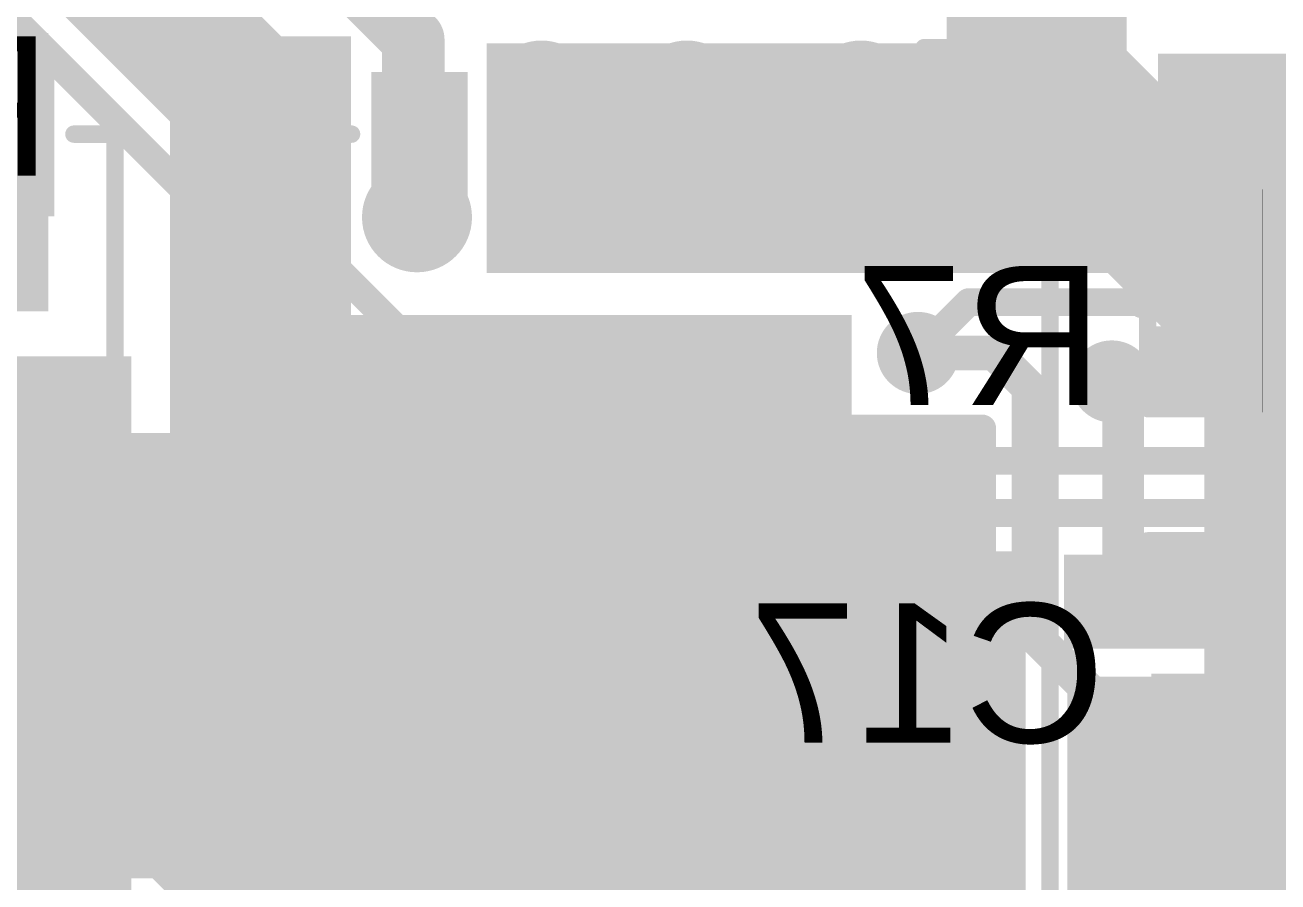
# Model space of a CAD drawing. Header units: millimetres. Extents: x -0.91 to 0.79, y -0.9 to 0.79.
# Drawn here: x -0.3237 to 0.0365, y -0.522 to -0.2757 of the extents above; entities that cross this region are included whole.
import ezdxf

# ---------------------------------------------------------------- set-up
doc = ezdxf.new("R2010")
doc.units = ezdxf.units.MM
doc.header["$MEASUREMENT"] = 0
for name, color, linetype in [('BottomLayer', 5, 'Continuous'), ('BottomOverlay', 54, 'Continuous'), ('BottomPaste', 16, 'Continuous'), ('BottomSolder', 6, 'Continuous'), ('TopLayer', 1, 'Continuous'), ('TopOverlay', 2, 'Continuous'), ('TopPaste', 8, 'Continuous'), ('TopSolder', 216, 'Continuous'), ('ViaHoleLayer', 16, 'Continuous')]:
    doc.layers.add(name, color=color, linetype=linetype)
doc.styles.add('Arial', font='', dxfattribs={"height": 0.2})
doc.styles.get('Arial').set_extended_font_data('Arial')

# ---------------------------------------------------------------- blocks, each defined once
blk = doc.blocks.new('R___0402_B_26')
at = {"layer": 'BottomLayer'}
for points in [[(-0.0095, 0.0125), (-0.0095, -0.0125), (-0.0275, -0.0125), (-0.0275, 0.0125)], [(0.0275, 0.0125), (0.0275, -0.0125), (0.0095, -0.0125), (0.0095, 0.0125)]]:
    blk.add_hatch(color=5, dxfattribs=at).paths.add_polyline_path(points)
at = {"layer": 'BottomPaste'}
for points in [[(-0.0095, 0.0125), (-0.0095, -0.0125), (-0.0275, -0.0125), (-0.0275, 0.0125)], [(0.0275, 0.0125), (0.0275, -0.0125), (0.0095, -0.0125), (0.0095, 0.0125)]]:
    blk.add_hatch(color=16, dxfattribs=at).paths.add_polyline_path(points)
at = {"layer": 'BottomSolder'}
for points in [[(-0.00733, 0.01467), (-0.00733, -0.01467), (-0.02967, -0.01467), (-0.02967, 0.01467)], [(0.02967, 0.01467), (0.02967, -0.01467), (0.00733, -0.01467), (0.00733, 0.01467)]]:
    blk.add_hatch(color=6, dxfattribs=at).paths.add_polyline_path(points)
at = {"layer": 'BottomOverlay'}
for points, const_width in [([(-0.031, -0.016), (-0.031, 0.016)], 0.005), ([(0.031, 0.016), (-0.031, 0.016)], 0.005), ([(0.031, -0.016), (0.031, 0.016)], 0.005), ([(0.032, 0.017), (-0.032, 0.017)], 0.000127), ([(0.031, -0.016), (-0.031, -0.016)], 0.005)]:
    blk.add_lwpolyline(points, dxfattribs=dict(at, const_width=const_width))
for points, const_width in [([(-0.03225, 0.016, 1), (-0.02975, 0.016, 1)], 0.0025), ([(-0.03225, 0.016, 1), (-0.02975, 0.016, 1)], 0.0025), ([(0.02975, 0.016, 1), (0.03225, 0.016, 1)], 0.0025), ([(0.02975, 0.016, 1), (0.03225, 0.016, 1)], 0.0025), ([(-0.03203, 0.017, 1), (-0.03197, 0.017, 1)], 0.0000635), ([(0.03197, 0.017, 1), (0.03203, 0.017, 1)], 0.0000635), ([(-0.03225, -0.016, 1), (-0.02975, -0.016, 1)], 0.0025), ([(-0.03225, -0.016, 1), (-0.02975, -0.016, 1)], 0.0025), ([(0.02975, -0.016, 1), (0.03225, -0.016, 1)], 0.0025), ([(0.02975, -0.016, 1), (0.03225, -0.016, 1)], 0.0025)]:
    blk.add_lwpolyline(points, format="xyb", close=True, dxfattribs=dict(at, const_width=const_width))
blk = doc.blocks.new('PG_TDSON_8_35')
at = {"layer": 'TopLayer'}
for points in [[(-0.03297, 0.08681), (-0.03297, -0.08681), (0.10048, -0.08681), (0.10048, 0.08681)], [(0.13041, 0.08681), (0.13041, 0.06319), (0.09892, 0.06319), (0.09892, 0.08681)], [(-0.09793, 0.08484), (-0.09793, 0.06516), (-0.1314, 0.06516), (-0.1314, 0.08484)], [(0.13041, 0.03681), (0.13041, 0.01319), (0.09892, 0.01319), (0.09892, 0.03681)], [(-0.09793, 0.03484), (-0.09793, 0.01516), (-0.1314, 0.01516), (-0.1314, 0.03484)], [(0.13041, -0.01319), (0.13041, -0.03681), (0.09892, -0.03681), (0.09892, -0.01319)], [(-0.09793, -0.01516), (-0.09793, -0.03484), (-0.1314, -0.03484), (-0.1314, -0.01516)], [(0.13041, -0.06319), (0.13041, -0.08681), (0.09892, -0.08681), (0.09892, -0.06319)], [(-0.09793, -0.06516), (-0.09793, -0.08484), (-0.1314, -0.08484), (-0.1314, -0.06516)]]:
    blk.add_hatch(color=1, dxfattribs=at).paths.add_polyline_path(points)
at = {"layer": 'TopPaste'}
for points in [[(0.13041, 0.08681), (0.13041, 0.06319), (0.09892, 0.06319), (0.09892, 0.08681)], [(-0.09793, 0.08484), (-0.09793, 0.06516), (-0.1314, 0.06516), (-0.1314, 0.08484)], [(0.13041, 0.03681), (0.13041, 0.01319), (0.09892, 0.01319), (0.09892, 0.03681)], [(-0.09793, 0.03484), (-0.09793, 0.01516), (-0.1314, 0.01516), (-0.1314, 0.03484)], [(0.13041, -0.01319), (0.13041, -0.03681), (0.09892, -0.03681), (0.09892, -0.01319)], [(-0.09793, -0.01516), (-0.09793, -0.03484), (-0.1314, -0.03484), (-0.1314, -0.01516)], [(0.13041, -0.06319), (0.13041, -0.08681), (0.09892, -0.08681), (0.09892, -0.06319)], [(-0.09793, -0.06516), (-0.09793, -0.08484), (-0.1314, -0.08484), (-0.1314, -0.06516)]]:
    blk.add_hatch(color=8, dxfattribs=at).paths.add_polyline_path(points)
at = {"layer": 'TopSolder'}
h = blk.add_hatch(color=216, dxfattribs=at)
edge = h.paths.add_edge_path()
edge.add_arc((0.10048, 0.08681), 0.004, 0, 90)
edge.add_line((0.10048, 0.09081), (-0.03297, 0.09081))
edge.add_arc((-0.03297, 0.08681), 0.004, 90, 180)
edge.add_line((-0.03697, 0.08681), (-0.03697, -0.08681))
edge.add_arc((-0.03297, -0.08681), 0.004, 180, 270)
edge.add_line((-0.03297, -0.09081), (0.10048, -0.09081))
edge.add_arc((0.10048, -0.08681), 0.004, 270, 360)
edge.add_line((0.10448, -0.08681), (0.10448, 0.08681))
for points in [[(0.13441, 0.09081), (0.13441, 0.05919), (0.09492, 0.05919), (0.09492, 0.09081)], [(-0.09393, 0.08884), (-0.09393, 0.06116), (-0.1354, 0.06116), (-0.1354, 0.08884)], [(0.13441, 0.04081), (0.13441, 0.00919), (0.09492, 0.00919), (0.09492, 0.04081)], [(-0.09393, 0.03884), (-0.09393, 0.01116), (-0.1354, 0.01116), (-0.1354, 0.03884)], [(0.13441, -0.00919), (0.13441, -0.04081), (0.09492, -0.04081), (0.09492, -0.00919)], [(-0.09393, -0.01116), (-0.09393, -0.03884), (-0.1354, -0.03884), (-0.1354, -0.01116)], [(-0.09393, -0.06116), (-0.09393, -0.08884), (-0.1354, -0.08884), (-0.1354, -0.06116)], [(0.13441, -0.05919), (0.13441, -0.09081), (0.09492, -0.09081), (0.09492, -0.05919)]]:
    blk.add_hatch(color=216, dxfattribs=at).paths.add_polyline_path(points)
at = {"layer": 'TopOverlay', "const_width": 0.005}
for points in [[(-0.11757, 0.09449), (-0.11757, 0.1063)], [(0.11757, 0.1063), (-0.11757, 0.1063)], [(0.11757, 0.09449), (0.11757, 0.1063)], [(-0.14241, 0.07006), (-0.14241, 0.08006)], [(-0.13741, 0.07506), (-0.14241, 0.08006)], [(-0.14241, 0.07006), (-0.13741, 0.07506)], [(-0.11757, -0.1063), (-0.11757, -0.09449)], [(0.11757, -0.1063), (0.11757, -0.09449)], [(0.11757, -0.1063), (-0.11757, -0.1063)]]:
    blk.add_lwpolyline(points, dxfattribs=at)
at = {"layer": 'TopOverlay', "const_width": 0.0025}
for points in [[(-0.11882, 0.1063, 1), (-0.11632, 0.1063, 1)], [(-0.11882, 0.1063, 1), (-0.11632, 0.1063, 1)], [(0.11632, 0.1063, 1), (0.11882, 0.1063, 1)], [(0.11632, 0.1063, 1), (0.11882, 0.1063, 1)], [(-0.11882, 0.09449, 1), (-0.11632, 0.09449, 1)], [(0.11632, 0.09449, 1), (0.11882, 0.09449, 1)], [(-0.14366, 0.08006, 1), (-0.14116, 0.08006, 1)], [(-0.14366, 0.08006, 1), (-0.14116, 0.08006, 1)], [(-0.13866, 0.07506, 1), (-0.13616, 0.07506, 1)], [(-0.13866, 0.07506, 1), (-0.13616, 0.07506, 1)], [(-0.14366, 0.07006, 1), (-0.14116, 0.07006, 1)], [(-0.14366, 0.07006, 1), (-0.14116, 0.07006, 1)], [(-0.11882, -0.09449, 1), (-0.11632, -0.09449, 1)], [(0.11632, -0.09449, 1), (0.11882, -0.09449, 1)], [(-0.11882, -0.1063, 1), (-0.11632, -0.1063, 1)], [(-0.11882, -0.1063, 1), (-0.11632, -0.1063, 1)], [(0.11632, -0.1063, 1), (0.11882, -0.1063, 1)], [(0.11632, -0.1063, 1), (0.11882, -0.1063, 1)]]:
    blk.add_lwpolyline(points, format="xyb", close=True, dxfattribs=at)
blk = doc.blocks.new('PG_TDSON_8_36')
at = {"layer": 'TopLayer'}
for points in [[(-0.03297, 0.08681), (-0.03297, -0.08681), (0.10048, -0.08681), (0.10048, 0.08681)], [(0.13041, 0.08681), (0.13041, 0.06319), (0.09892, 0.06319), (0.09892, 0.08681)], [(-0.09793, 0.08484), (-0.09793, 0.06516), (-0.1314, 0.06516), (-0.1314, 0.08484)], [(0.13041, 0.03681), (0.13041, 0.01319), (0.09892, 0.01319), (0.09892, 0.03681)], [(-0.09793, 0.03484), (-0.09793, 0.01516), (-0.1314, 0.01516), (-0.1314, 0.03484)], [(0.13041, -0.01319), (0.13041, -0.03681), (0.09892, -0.03681), (0.09892, -0.01319)], [(-0.09793, -0.01516), (-0.09793, -0.03484), (-0.1314, -0.03484), (-0.1314, -0.01516)], [(0.13041, -0.06319), (0.13041, -0.08681), (0.09892, -0.08681), (0.09892, -0.06319)], [(-0.09793, -0.06516), (-0.09793, -0.08484), (-0.1314, -0.08484), (-0.1314, -0.06516)]]:
    blk.add_hatch(color=1, dxfattribs=at).paths.add_polyline_path(points)
at = {"layer": 'TopPaste'}
for points in [[(0.13041, 0.08681), (0.13041, 0.06319), (0.09892, 0.06319), (0.09892, 0.08681)], [(-0.09793, 0.08484), (-0.09793, 0.06516), (-0.1314, 0.06516), (-0.1314, 0.08484)], [(0.13041, 0.03681), (0.13041, 0.01319), (0.09892, 0.01319), (0.09892, 0.03681)], [(-0.09793, 0.03484), (-0.09793, 0.01516), (-0.1314, 0.01516), (-0.1314, 0.03484)], [(0.13041, -0.01319), (0.13041, -0.03681), (0.09892, -0.03681), (0.09892, -0.01319)], [(-0.09793, -0.01516), (-0.09793, -0.03484), (-0.1314, -0.03484), (-0.1314, -0.01516)], [(0.13041, -0.06319), (0.13041, -0.08681), (0.09892, -0.08681), (0.09892, -0.06319)], [(-0.09793, -0.06516), (-0.09793, -0.08484), (-0.1314, -0.08484), (-0.1314, -0.06516)]]:
    blk.add_hatch(color=8, dxfattribs=at).paths.add_polyline_path(points)
at = {"layer": 'TopSolder'}
h = blk.add_hatch(color=216, dxfattribs=at)
edge = h.paths.add_edge_path()
edge.add_arc((0.10048, 0.08681), 0.004, 0, 90)
edge.add_line((0.10048, 0.09081), (-0.03297, 0.09081))
edge.add_arc((-0.03297, 0.08681), 0.004, 90, 180)
edge.add_line((-0.03697, 0.08681), (-0.03697, -0.08681))
edge.add_arc((-0.03297, -0.08681), 0.004, 180, 270)
edge.add_line((-0.03297, -0.09081), (0.10048, -0.09081))
edge.add_arc((0.10048, -0.08681), 0.004, 270, 360)
edge.add_line((0.10448, -0.08681), (0.10448, 0.08681))
for points in [[(0.13441, 0.09081), (0.13441, 0.05919), (0.09492, 0.05919), (0.09492, 0.09081)], [(-0.09393, 0.08884), (-0.09393, 0.06116), (-0.1354, 0.06116), (-0.1354, 0.08884)], [(0.13441, 0.04081), (0.13441, 0.00919), (0.09492, 0.00919), (0.09492, 0.04081)], [(-0.09393, 0.03884), (-0.09393, 0.01116), (-0.1354, 0.01116), (-0.1354, 0.03884)], [(0.13441, -0.00919), (0.13441, -0.04081), (0.09492, -0.04081), (0.09492, -0.00919)], [(-0.09393, -0.01116), (-0.09393, -0.03884), (-0.1354, -0.03884), (-0.1354, -0.01116)], [(-0.09393, -0.06116), (-0.09393, -0.08884), (-0.1354, -0.08884), (-0.1354, -0.06116)], [(0.13441, -0.05919), (0.13441, -0.09081), (0.09492, -0.09081), (0.09492, -0.05919)]]:
    blk.add_hatch(color=216, dxfattribs=at).paths.add_polyline_path(points)
at = {"layer": 'TopOverlay', "const_width": 0.005}
for points in [[(-0.11757, 0.09449), (-0.11757, 0.1063)], [(0.11757, 0.1063), (-0.11757, 0.1063)], [(0.11757, 0.09449), (0.11757, 0.1063)], [(-0.14241, 0.07006), (-0.14241, 0.08006)], [(-0.13741, 0.07506), (-0.14241, 0.08006)], [(-0.14241, 0.07006), (-0.13741, 0.07506)], [(-0.11757, -0.1063), (-0.11757, -0.09449)], [(0.11757, -0.1063), (0.11757, -0.09449)], [(0.11757, -0.1063), (-0.11757, -0.1063)]]:
    blk.add_lwpolyline(points, dxfattribs=at)
at = {"layer": 'TopOverlay', "const_width": 0.0025}
for points in [[(-0.11882, 0.1063, 1), (-0.11632, 0.1063, 1)], [(-0.11882, 0.1063, 1), (-0.11632, 0.1063, 1)], [(0.11632, 0.1063, 1), (0.11882, 0.1063, 1)], [(0.11632, 0.1063, 1), (0.11882, 0.1063, 1)], [(-0.11882, 0.09449, 1), (-0.11632, 0.09449, 1)], [(0.11632, 0.09449, 1), (0.11882, 0.09449, 1)], [(-0.14366, 0.08006, 1), (-0.14116, 0.08006, 1)], [(-0.14366, 0.08006, 1), (-0.14116, 0.08006, 1)], [(-0.13866, 0.07506, 1), (-0.13616, 0.07506, 1)], [(-0.13866, 0.07506, 1), (-0.13616, 0.07506, 1)], [(-0.14366, 0.07006, 1), (-0.14116, 0.07006, 1)], [(-0.14366, 0.07006, 1), (-0.14116, 0.07006, 1)], [(-0.11882, -0.09449, 1), (-0.11632, -0.09449, 1)], [(0.11632, -0.09449, 1), (0.11882, -0.09449, 1)], [(-0.11882, -0.1063, 1), (-0.11632, -0.1063, 1)], [(-0.11882, -0.1063, 1), (-0.11632, -0.1063, 1)], [(0.11632, -0.1063, 1), (0.11882, -0.1063, 1)], [(0.11632, -0.1063, 1), (0.11882, -0.1063, 1)]]:
    blk.add_lwpolyline(points, format="xyb", close=True, dxfattribs=at)
blk = doc.blocks.new('PG_TDSON_8_37')
at = {"layer": 'TopLayer'}
for points in [[(-0.03297, 0.08681), (-0.03297, -0.08681), (0.10048, -0.08681), (0.10048, 0.08681)], [(0.13041, 0.08681), (0.13041, 0.06319), (0.09892, 0.06319), (0.09892, 0.08681)], [(-0.09793, 0.08484), (-0.09793, 0.06516), (-0.1314, 0.06516), (-0.1314, 0.08484)], [(0.13041, 0.03681), (0.13041, 0.01319), (0.09892, 0.01319), (0.09892, 0.03681)], [(-0.09793, 0.03484), (-0.09793, 0.01516), (-0.1314, 0.01516), (-0.1314, 0.03484)], [(0.13041, -0.01319), (0.13041, -0.03681), (0.09892, -0.03681), (0.09892, -0.01319)], [(-0.09793, -0.01516), (-0.09793, -0.03484), (-0.1314, -0.03484), (-0.1314, -0.01516)], [(0.13041, -0.06319), (0.13041, -0.08681), (0.09892, -0.08681), (0.09892, -0.06319)], [(-0.09793, -0.06516), (-0.09793, -0.08484), (-0.1314, -0.08484), (-0.1314, -0.06516)]]:
    blk.add_hatch(color=1, dxfattribs=at).paths.add_polyline_path(points)
at = {"layer": 'TopPaste'}
for points in [[(0.13041, 0.08681), (0.13041, 0.06319), (0.09892, 0.06319), (0.09892, 0.08681)], [(-0.09793, 0.08484), (-0.09793, 0.06516), (-0.1314, 0.06516), (-0.1314, 0.08484)], [(0.13041, 0.03681), (0.13041, 0.01319), (0.09892, 0.01319), (0.09892, 0.03681)], [(-0.09793, 0.03484), (-0.09793, 0.01516), (-0.1314, 0.01516), (-0.1314, 0.03484)], [(0.13041, -0.01319), (0.13041, -0.03681), (0.09892, -0.03681), (0.09892, -0.01319)], [(-0.09793, -0.01516), (-0.09793, -0.03484), (-0.1314, -0.03484), (-0.1314, -0.01516)], [(0.13041, -0.06319), (0.13041, -0.08681), (0.09892, -0.08681), (0.09892, -0.06319)], [(-0.09793, -0.06516), (-0.09793, -0.08484), (-0.1314, -0.08484), (-0.1314, -0.06516)]]:
    blk.add_hatch(color=8, dxfattribs=at).paths.add_polyline_path(points)
at = {"layer": 'TopSolder'}
h = blk.add_hatch(color=216, dxfattribs=at)
edge = h.paths.add_edge_path()
edge.add_arc((0.10048, 0.08681), 0.004, 0, 90)
edge.add_line((0.10048, 0.09081), (-0.03297, 0.09081))
edge.add_arc((-0.03297, 0.08681), 0.004, 90, 180)
edge.add_line((-0.03697, 0.08681), (-0.03697, -0.08681))
edge.add_arc((-0.03297, -0.08681), 0.004, 180, 270)
edge.add_line((-0.03297, -0.09081), (0.10048, -0.09081))
edge.add_arc((0.10048, -0.08681), 0.004, 270, 360)
edge.add_line((0.10448, -0.08681), (0.10448, 0.08681))
for points in [[(0.13441, 0.09081), (0.13441, 0.05919), (0.09492, 0.05919), (0.09492, 0.09081)], [(-0.09393, 0.08884), (-0.09393, 0.06116), (-0.1354, 0.06116), (-0.1354, 0.08884)], [(0.13441, 0.04081), (0.13441, 0.00919), (0.09492, 0.00919), (0.09492, 0.04081)], [(-0.09393, 0.03884), (-0.09393, 0.01116), (-0.1354, 0.01116), (-0.1354, 0.03884)], [(0.13441, -0.00919), (0.13441, -0.04081), (0.09492, -0.04081), (0.09492, -0.00919)], [(-0.09393, -0.01116), (-0.09393, -0.03884), (-0.1354, -0.03884), (-0.1354, -0.01116)], [(-0.09393, -0.06116), (-0.09393, -0.08884), (-0.1354, -0.08884), (-0.1354, -0.06116)], [(0.13441, -0.05919), (0.13441, -0.09081), (0.09492, -0.09081), (0.09492, -0.05919)]]:
    blk.add_hatch(color=216, dxfattribs=at).paths.add_polyline_path(points)
at = {"layer": 'TopOverlay', "const_width": 0.005}
for points in [[(-0.11757, 0.09449), (-0.11757, 0.1063)], [(0.11757, 0.1063), (-0.11757, 0.1063)], [(0.11757, 0.09449), (0.11757, 0.1063)], [(-0.14241, 0.07006), (-0.14241, 0.08006)], [(-0.13741, 0.07506), (-0.14241, 0.08006)], [(-0.14241, 0.07006), (-0.13741, 0.07506)], [(-0.11757, -0.1063), (-0.11757, -0.09449)], [(0.11757, -0.1063), (0.11757, -0.09449)], [(0.11757, -0.1063), (-0.11757, -0.1063)]]:
    blk.add_lwpolyline(points, dxfattribs=at)
at = {"layer": 'TopOverlay', "const_width": 0.0025}
for points in [[(-0.11882, 0.1063, 1), (-0.11632, 0.1063, 1)], [(-0.11882, 0.1063, 1), (-0.11632, 0.1063, 1)], [(0.11632, 0.1063, 1), (0.11882, 0.1063, 1)], [(0.11632, 0.1063, 1), (0.11882, 0.1063, 1)], [(-0.11882, 0.09449, 1), (-0.11632, 0.09449, 1)], [(0.11632, 0.09449, 1), (0.11882, 0.09449, 1)], [(-0.14366, 0.08006, 1), (-0.14116, 0.08006, 1)], [(-0.14366, 0.08006, 1), (-0.14116, 0.08006, 1)], [(-0.13866, 0.07506, 1), (-0.13616, 0.07506, 1)], [(-0.13866, 0.07506, 1), (-0.13616, 0.07506, 1)], [(-0.14366, 0.07006, 1), (-0.14116, 0.07006, 1)], [(-0.14366, 0.07006, 1), (-0.14116, 0.07006, 1)], [(-0.11882, -0.09449, 1), (-0.11632, -0.09449, 1)], [(0.11632, -0.09449, 1), (0.11882, -0.09449, 1)], [(-0.11882, -0.1063, 1), (-0.11632, -0.1063, 1)], [(-0.11882, -0.1063, 1), (-0.11632, -0.1063, 1)], [(0.11632, -0.1063, 1), (0.11882, -0.1063, 1)], [(0.11632, -0.1063, 1), (0.11882, -0.1063, 1)]]:
    blk.add_lwpolyline(points, format="xyb", close=True, dxfattribs=at)
blk = doc.blocks.new('C___0402_B_69')
at = {"layer": 'BottomLayer'}
for points in [[(-0.0095, 0.0125), (-0.0095, -0.0125), (-0.0275, -0.0125), (-0.0275, 0.0125)], [(0.0275, 0.0125), (0.0275, -0.0125), (0.0095, -0.0125), (0.0095, 0.0125)]]:
    blk.add_hatch(color=5, dxfattribs=at).paths.add_polyline_path(points)
at = {"layer": 'BottomPaste'}
for points in [[(-0.0095, 0.0125), (-0.0095, -0.0125), (-0.0275, -0.0125), (-0.0275, 0.0125)], [(0.0275, 0.0125), (0.0275, -0.0125), (0.0095, -0.0125), (0.0095, 0.0125)]]:
    blk.add_hatch(color=16, dxfattribs=at).paths.add_polyline_path(points)
at = {"layer": 'BottomSolder'}
for points in [[(-0.00714, 0.01486), (-0.00714, -0.01486), (-0.02986, -0.01486), (-0.02986, 0.01486)], [(0.02986, 0.01486), (0.02986, -0.01486), (0.00714, -0.01486), (0.00714, 0.01486)]]:
    blk.add_hatch(color=6, dxfattribs=at).paths.add_polyline_path(points)
at = {"layer": 'BottomOverlay', "const_width": 0.005}
for points in [[(-0.031, 0.016), (-0.031, -0.016)], [(-0.031, 0.016), (-0.011, 0.016)], [(0.011, 0.016), (0.031, 0.016)], [(0.031, 0.016), (0.031, -0.016)], [(-0.031, -0.016), (-0.011, -0.016)], [(0.011, -0.016), (0.031, -0.016)]]:
    blk.add_lwpolyline(points, dxfattribs=at)
at = {"layer": 'BottomOverlay', "const_width": 0.0025}
for points in [[(-0.03225, 0.016, 1), (-0.02975, 0.016, 1)], [(-0.03225, 0.016, 1), (-0.02975, 0.016, 1)], [(-0.01225, 0.016, 1), (-0.00975, 0.016, 1)], [(0.00975, 0.016, 1), (0.01225, 0.016, 1)], [(0.02975, 0.016, 1), (0.03225, 0.016, 1)], [(0.02975, 0.016, 1), (0.03225, 0.016, 1)], [(-0.03225, -0.016, 1), (-0.02975, -0.016, 1)], [(-0.03225, -0.016, 1), (-0.02975, -0.016, 1)], [(-0.01225, -0.016, 1), (-0.00975, -0.016, 1)], [(0.00975, -0.016, 1), (0.01225, -0.016, 1)], [(0.02975, -0.016, 1), (0.03225, -0.016, 1)], [(0.02975, -0.016, 1), (0.03225, -0.016, 1)]]:
    blk.add_lwpolyline(points, format="xyb", close=True, dxfattribs=at)

msp = doc.modelspace()

# ---------------------------------------------------------------- hatches: boundary and pattern name
at = {"layer": 'BottomLayer'}
for points in [[(-0.191, -0.341), (-0.019, -0.341), (-0.019, -0.283), (-0.191, -0.283)], [(0.002, -0.345), (0.239, -0.345), (0.239, -0.284), (0.002, -0.284)], [(-0.226, -0.393), (-0.582, -0.393), (-0.582, -0.521), (-0.226, -0.521)], [(-0.036, -0.571), (-0.036, -0.427), (-0.235, -0.427), (-0.235, -0.571)], [(-0.025, -0.455), (0.034, -0.455), (0.034, -0.428), (-0.025, -0.428)], [(-0.024, -0.558), (0.03308, -0.558), (0.03308, -0.463), (-0.024, -0.463)], [(-0.267, -0.468), (-0.3035, -0.5045), (-0.1625, -0.6455), (-0.126, -0.609)]]:
    msp.add_hatch(color=5, dxfattribs=at).paths.add_polyline_path(points)
h = msp.add_hatch(color=5, dxfattribs=at)
edge = h.paths.add_edge_path()
edge.add_arc((-0.1752, -0.296), 0.01181, 0, 360)
h = msp.add_hatch(color=5, dxfattribs=at)
edge = h.paths.add_edge_path()
edge.add_arc((-0.1334, -0.296), 0.01181, 0, 360)
h = msp.add_hatch(color=5, dxfattribs=at)
edge = h.paths.add_edge_path()
edge.add_arc((-0.0834, -0.296), 0.01181, 0, 360)
h = msp.add_hatch(color=5, dxfattribs=at)
edge = h.paths.add_edge_path()
edge.add_arc((-0.0334, -0.296), 0.01181, 0, 360)
h = msp.add_hatch(color=5, dxfattribs=at)
edge = h.paths.add_edge_path()
edge.add_arc((-0.1752, -0.32219), 0.01181, 0, 360)
h = msp.add_hatch(color=5, dxfattribs=at)
edge = h.paths.add_edge_path()
edge.add_arc((-0.1334, -0.32219), 0.01181, 0, 360)
h = msp.add_hatch(color=5, dxfattribs=at)
edge = h.paths.add_edge_path()
edge.add_arc((-0.0834, -0.32219), 0.01181, 0, 360)
h = msp.add_hatch(color=5, dxfattribs=at)
edge = h.paths.add_edge_path()
edge.add_arc((-0.0334, -0.32219), 0.01181, 0, 360)
h = msp.add_hatch(color=5, dxfattribs=at)
edge = h.paths.add_edge_path()
edge.add_arc((-0.211, -0.331), 0.01181, 0, 360)
h = msp.add_hatch(color=5, dxfattribs=at)
edge = h.paths.add_edge_path()
edge.add_arc((-0.067, -0.37), 0.01181, 0, 360)
h = msp.add_hatch(color=5, dxfattribs=at)
edge = h.paths.add_edge_path()
edge.add_arc((-0.01126, -0.37819), 0.01181, 0, 360)
h = msp.add_hatch(color=5, dxfattribs=at)
edge = h.paths.add_edge_path()
edge.add_arc((-0.267, -0.40524), 0.01181, 0, 360)
h = msp.add_hatch(color=5, dxfattribs=at)
edge = h.paths.add_edge_path()
edge.add_arc((-0.239, -0.40524), 0.01181, 0, 360)
h = msp.add_hatch(color=5, dxfattribs=at)
edge = h.paths.add_edge_path()
edge.add_arc((-0.267, -0.43043), 0.01181, 0, 360)
h = msp.add_hatch(color=5, dxfattribs=at)
edge = h.paths.add_edge_path()
edge.add_arc((-0.239, -0.43043), 0.01181, 0, 360)
h = msp.add_hatch(color=5, dxfattribs=at)
edge = h.paths.add_edge_path()
edge.add_arc((-0.096, -0.439), 0.01181, 0, 360)
h = msp.add_hatch(color=5, dxfattribs=at)
edge = h.paths.add_edge_path()
edge.add_arc((-0.068, -0.439), 0.01181, 0, 360)
h = msp.add_hatch(color=5, dxfattribs=at)
edge = h.paths.add_edge_path()
edge.add_arc((-0.008, -0.43981), 0.01181, 0, 360)
h = msp.add_hatch(color=5, dxfattribs=at)
edge = h.paths.add_edge_path()
edge.add_arc((-0.267, -0.45562), 0.01181, 0, 360)
h = msp.add_hatch(color=5, dxfattribs=at)
edge = h.paths.add_edge_path()
edge.add_arc((-0.239, -0.45562), 0.01181, 0, 360)
h = msp.add_hatch(color=5, dxfattribs=at)
edge = h.paths.add_edge_path()
edge.add_arc((-0.096, -0.46419), 0.01181, 0, 360)
h = msp.add_hatch(color=5, dxfattribs=at)
edge = h.paths.add_edge_path()
edge.add_arc((-0.068, -0.46419), 0.01181, 0, 360)
h = msp.add_hatch(color=5, dxfattribs=at)
edge = h.paths.add_edge_path()
edge.add_arc((-0.008, -0.47681), 0.01181, 0, 360)
h = msp.add_hatch(color=5, dxfattribs=at)
edge = h.paths.add_edge_path()
edge.add_arc((-0.267, -0.48081), 0.01181, 0, 360)
h = msp.add_hatch(color=5, dxfattribs=at)
edge = h.paths.add_edge_path()
edge.add_arc((-0.239, -0.48081), 0.01181, 0, 360)
h = msp.add_hatch(color=5, dxfattribs=at)
edge = h.paths.add_edge_path()
edge.add_arc((-0.096, -0.48938), 0.01181, 0, 360)
h = msp.add_hatch(color=5, dxfattribs=at)
edge = h.paths.add_edge_path()
edge.add_arc((-0.068, -0.48938), 0.01181, 0, 360)
h = msp.add_hatch(color=5, dxfattribs=at)
edge = h.paths.add_edge_path()
edge.add_arc((-0.267, -0.506), 0.01181, 0, 360)
h = msp.add_hatch(color=5, dxfattribs=at)
edge = h.paths.add_edge_path()
edge.add_arc((-0.239, -0.506), 0.01181, 0, 360)
h = msp.add_hatch(color=5, dxfattribs=at)
edge = h.paths.add_edge_path()
edge.add_arc((-0.096, -0.51457), 0.01181, 0, 360)
h = msp.add_hatch(color=5, dxfattribs=at)
edge = h.paths.add_edge_path()
edge.add_arc((-0.068, -0.51457), 0.01181, 0, 360)
at = {"layer": 'BottomSolder'}
h = msp.add_hatch(color=6, dxfattribs=at)
edge = h.paths.add_edge_path()
edge.add_arc((-0.1752, -0.296), 0.01581, 0, 360)
h = msp.add_hatch(color=6, dxfattribs=at)
edge = h.paths.add_edge_path()
edge.add_arc((-0.1334, -0.296), 0.01581, 0, 360)
h = msp.add_hatch(color=6, dxfattribs=at)
edge = h.paths.add_edge_path()
edge.add_arc((-0.0834, -0.296), 0.01581, 0, 360)
h = msp.add_hatch(color=6, dxfattribs=at)
edge = h.paths.add_edge_path()
edge.add_arc((-0.0334, -0.296), 0.01581, 0, 360)
h = msp.add_hatch(color=6, dxfattribs=at)
edge = h.paths.add_edge_path()
edge.add_arc((-0.1752, -0.32219), 0.01581, 0, 360)
h = msp.add_hatch(color=6, dxfattribs=at)
edge = h.paths.add_edge_path()
edge.add_arc((-0.1334, -0.32219), 0.01581, 0, 360)
h = msp.add_hatch(color=6, dxfattribs=at)
edge = h.paths.add_edge_path()
edge.add_arc((-0.0834, -0.32219), 0.01581, 0, 360)
h = msp.add_hatch(color=6, dxfattribs=at)
edge = h.paths.add_edge_path()
edge.add_arc((-0.0334, -0.32219), 0.01581, 0, 360)
h = msp.add_hatch(color=6, dxfattribs=at)
edge = h.paths.add_edge_path()
edge.add_arc((-0.211, -0.331), 0.01581, 0, 360)
h = msp.add_hatch(color=6, dxfattribs=at)
edge = h.paths.add_edge_path()
edge.add_arc((-0.267, -0.40524), 0.01581, 0, 360)
h = msp.add_hatch(color=6, dxfattribs=at)
edge = h.paths.add_edge_path()
edge.add_arc((-0.239, -0.40524), 0.01581, 0, 360)
h = msp.add_hatch(color=6, dxfattribs=at)
edge = h.paths.add_edge_path()
edge.add_arc((-0.267, -0.43043), 0.01581, 0, 360)
h = msp.add_hatch(color=6, dxfattribs=at)
edge = h.paths.add_edge_path()
edge.add_arc((-0.239, -0.43043), 0.01581, 0, 360)
h = msp.add_hatch(color=6, dxfattribs=at)
edge = h.paths.add_edge_path()
edge.add_arc((-0.096, -0.439), 0.01581, 0, 360)
h = msp.add_hatch(color=6, dxfattribs=at)
edge = h.paths.add_edge_path()
edge.add_arc((-0.068, -0.439), 0.01581, 0, 360)
h = msp.add_hatch(color=6, dxfattribs=at)
edge = h.paths.add_edge_path()
edge.add_arc((-0.267, -0.45562), 0.01581, 0, 360)
h = msp.add_hatch(color=6, dxfattribs=at)
edge = h.paths.add_edge_path()
edge.add_arc((-0.239, -0.45562), 0.01581, 0, 360)
h = msp.add_hatch(color=6, dxfattribs=at)
edge = h.paths.add_edge_path()
edge.add_arc((-0.096, -0.46419), 0.01581, 0, 360)
h = msp.add_hatch(color=6, dxfattribs=at)
edge = h.paths.add_edge_path()
edge.add_arc((-0.068, -0.46419), 0.01581, 0, 360)
h = msp.add_hatch(color=6, dxfattribs=at)
edge = h.paths.add_edge_path()
edge.add_arc((-0.267, -0.48081), 0.01581, 0, 360)
h = msp.add_hatch(color=6, dxfattribs=at)
edge = h.paths.add_edge_path()
edge.add_arc((-0.239, -0.48081), 0.01581, 0, 360)
h = msp.add_hatch(color=6, dxfattribs=at)
edge = h.paths.add_edge_path()
edge.add_arc((-0.096, -0.48938), 0.01581, 0, 360)
h = msp.add_hatch(color=6, dxfattribs=at)
edge = h.paths.add_edge_path()
edge.add_arc((-0.068, -0.48938), 0.01581, 0, 360)
h = msp.add_hatch(color=6, dxfattribs=at)
edge = h.paths.add_edge_path()
edge.add_arc((-0.267, -0.506), 0.01581, 0, 360)
h = msp.add_hatch(color=6, dxfattribs=at)
edge = h.paths.add_edge_path()
edge.add_arc((-0.239, -0.506), 0.01581, 0, 360)
h = msp.add_hatch(color=6, dxfattribs=at)
edge = h.paths.add_edge_path()
edge.add_arc((-0.096, -0.51457), 0.01581, 0, 360)
h = msp.add_hatch(color=6, dxfattribs=at)
edge = h.paths.add_edge_path()
edge.add_arc((-0.068, -0.51457), 0.01581, 0, 360)
at = {"layer": 'TopLayer'}
for points in [[(-0.27139, -0.31339), (-0.2435, -0.2855), (-0.32453, -0.20447), (-0.35242, -0.23236)], [(-0.05872, -0.325), (-0.007, -0.325), (-0.007, -0.233), (-0.05872, -0.233)], [(-0.44312, -0.358), (-0.317, -0.358), (-0.317, -0.278), (-0.44312, -0.278)], [(-0.23, -0.279), (-0.282, -0.279), (-0.282, -0.43001), (-0.23, -0.43001)], [(0.06129, -0.42071), (0.096, -0.386), (-0.01096, -0.27904), (-0.04567, -0.31375)], [(-0.191, -0.347), (-0.007, -0.347), (-0.007, -0.281), (-0.191, -0.281)], [(-0.26, -0.35911), (-0.26, -0.42286), (-0.086, -0.42286), (-0.086, -0.35911)], [(0.01533, -0.561), (0.238, -0.561), (0.238, -0.363), (0.01533, -0.363)], [(-0.50112, -0.776), (-0.29312, -0.776), (-0.29312, -0.371), (-0.50112, -0.371)], [(-0.282, -0.556), (-0.048, -0.556), (-0.048, -0.391), (-0.282, -0.391)]]:
    msp.add_hatch(color=1, dxfattribs=at).paths.add_polyline_path(points)
h = msp.add_hatch(color=1, dxfattribs=at)
edge = h.paths.add_edge_path()
edge.add_arc((-0.1752, -0.296), 0.01181, 0, 360)
h = msp.add_hatch(color=1, dxfattribs=at)
edge = h.paths.add_edge_path()
edge.add_arc((-0.1334, -0.296), 0.01181, 0, 360)
h = msp.add_hatch(color=1, dxfattribs=at)
edge = h.paths.add_edge_path()
edge.add_arc((-0.0834, -0.296), 0.01181, 0, 360)
h = msp.add_hatch(color=1, dxfattribs=at)
edge = h.paths.add_edge_path()
edge.add_arc((-0.0334, -0.296), 0.01181, 0, 360)
h = msp.add_hatch(color=1, dxfattribs=at)
edge = h.paths.add_edge_path()
edge.add_arc((-0.1752, -0.32219), 0.01181, 0, 360)
h = msp.add_hatch(color=1, dxfattribs=at)
edge = h.paths.add_edge_path()
edge.add_arc((-0.1334, -0.32219), 0.01181, 0, 360)
h = msp.add_hatch(color=1, dxfattribs=at)
edge = h.paths.add_edge_path()
edge.add_arc((-0.0834, -0.32219), 0.01181, 0, 360)
h = msp.add_hatch(color=1, dxfattribs=at)
edge = h.paths.add_edge_path()
edge.add_arc((-0.0334, -0.32219), 0.01181, 0, 360)
h = msp.add_hatch(color=1, dxfattribs=at)
edge = h.paths.add_edge_path()
edge.add_arc((-0.211, -0.331), 0.01181, 0, 360)
h = msp.add_hatch(color=1, dxfattribs=at)
edge = h.paths.add_edge_path()
edge.add_arc((-0.067, -0.37), 0.01181, 0, 360)
h = msp.add_hatch(color=1, dxfattribs=at)
edge = h.paths.add_edge_path()
edge.add_arc((-0.01126, -0.37819), 0.01181, 0, 360)
h = msp.add_hatch(color=1, dxfattribs=at)
edge = h.paths.add_edge_path()
edge.add_arc((-0.267, -0.40524), 0.01181, 0, 360)
h = msp.add_hatch(color=1, dxfattribs=at)
edge = h.paths.add_edge_path()
edge.add_arc((-0.239, -0.40524), 0.01181, 0, 360)
h = msp.add_hatch(color=1, dxfattribs=at)
edge = h.paths.add_edge_path()
edge.add_arc((-0.267, -0.43043), 0.01181, 0, 360)
h = msp.add_hatch(color=1, dxfattribs=at)
edge = h.paths.add_edge_path()
edge.add_arc((-0.239, -0.43043), 0.01181, 0, 360)
h = msp.add_hatch(color=1, dxfattribs=at)
edge = h.paths.add_edge_path()
edge.add_arc((-0.096, -0.439), 0.01181, 0, 360)
h = msp.add_hatch(color=1, dxfattribs=at)
edge = h.paths.add_edge_path()
edge.add_arc((-0.068, -0.439), 0.01181, 0, 360)
h = msp.add_hatch(color=1, dxfattribs=at)
edge = h.paths.add_edge_path()
edge.add_arc((-0.008, -0.43981), 0.01181, 0, 360)
h = msp.add_hatch(color=1, dxfattribs=at)
edge = h.paths.add_edge_path()
edge.add_arc((-0.267, -0.45562), 0.01181, 0, 360)
h = msp.add_hatch(color=1, dxfattribs=at)
edge = h.paths.add_edge_path()
edge.add_arc((-0.239, -0.45562), 0.01181, 0, 360)
h = msp.add_hatch(color=1, dxfattribs=at)
edge = h.paths.add_edge_path()
edge.add_arc((-0.096, -0.46419), 0.01181, 0, 360)
h = msp.add_hatch(color=1, dxfattribs=at)
edge = h.paths.add_edge_path()
edge.add_arc((-0.068, -0.46419), 0.01181, 0, 360)
h = msp.add_hatch(color=1, dxfattribs=at)
edge = h.paths.add_edge_path()
edge.add_arc((-0.008, -0.47681), 0.01181, 0, 360)
h = msp.add_hatch(color=1, dxfattribs=at)
edge = h.paths.add_edge_path()
edge.add_arc((-0.267, -0.48081), 0.01181, 0, 360)
h = msp.add_hatch(color=1, dxfattribs=at)
edge = h.paths.add_edge_path()
edge.add_arc((-0.239, -0.48081), 0.01181, 0, 360)
h = msp.add_hatch(color=1, dxfattribs=at)
edge = h.paths.add_edge_path()
edge.add_arc((-0.096, -0.48938), 0.01181, 0, 360)
h = msp.add_hatch(color=1, dxfattribs=at)
edge = h.paths.add_edge_path()
edge.add_arc((-0.068, -0.48938), 0.01181, 0, 360)
h = msp.add_hatch(color=1, dxfattribs=at)
edge = h.paths.add_edge_path()
edge.add_arc((-0.267, -0.506), 0.01181, 0, 360)
h = msp.add_hatch(color=1, dxfattribs=at)
edge = h.paths.add_edge_path()
edge.add_arc((-0.239, -0.506), 0.01181, 0, 360)
h = msp.add_hatch(color=1, dxfattribs=at)
edge = h.paths.add_edge_path()
edge.add_arc((-0.096, -0.51457), 0.01181, 0, 360)
h = msp.add_hatch(color=1, dxfattribs=at)
edge = h.paths.add_edge_path()
edge.add_arc((-0.068, -0.51457), 0.01181, 0, 360)
at = {"layer": 'TopSolder'}
h = msp.add_hatch(color=216, dxfattribs=at)
edge = h.paths.add_edge_path()
edge.add_arc((-0.1752, -0.296), 0.01581, 0, 360)
h = msp.add_hatch(color=216, dxfattribs=at)
edge = h.paths.add_edge_path()
edge.add_arc((-0.1334, -0.296), 0.01581, 0, 360)
h = msp.add_hatch(color=216, dxfattribs=at)
edge = h.paths.add_edge_path()
edge.add_arc((-0.0834, -0.296), 0.01581, 0, 360)
h = msp.add_hatch(color=216, dxfattribs=at)
edge = h.paths.add_edge_path()
edge.add_arc((-0.0334, -0.296), 0.01581, 0, 360)
h = msp.add_hatch(color=216, dxfattribs=at)
edge = h.paths.add_edge_path()
edge.add_arc((-0.1752, -0.32219), 0.01581, 0, 360)
h = msp.add_hatch(color=216, dxfattribs=at)
edge = h.paths.add_edge_path()
edge.add_arc((-0.1334, -0.32219), 0.01581, 0, 360)
h = msp.add_hatch(color=216, dxfattribs=at)
edge = h.paths.add_edge_path()
edge.add_arc((-0.0834, -0.32219), 0.01581, 0, 360)
h = msp.add_hatch(color=216, dxfattribs=at)
edge = h.paths.add_edge_path()
edge.add_arc((-0.0334, -0.32219), 0.01581, 0, 360)
h = msp.add_hatch(color=216, dxfattribs=at)
edge = h.paths.add_edge_path()
edge.add_arc((-0.211, -0.331), 0.01581, 0, 360)
h = msp.add_hatch(color=216, dxfattribs=at)
edge = h.paths.add_edge_path()
edge.add_arc((-0.267, -0.40524), 0.01581, 0, 360)
h = msp.add_hatch(color=216, dxfattribs=at)
edge = h.paths.add_edge_path()
edge.add_arc((-0.239, -0.40524), 0.01581, 0, 360)
h = msp.add_hatch(color=216, dxfattribs=at)
edge = h.paths.add_edge_path()
edge.add_arc((-0.267, -0.43043), 0.01581, 0, 360)
h = msp.add_hatch(color=216, dxfattribs=at)
edge = h.paths.add_edge_path()
edge.add_arc((-0.239, -0.43043), 0.01581, 0, 360)
h = msp.add_hatch(color=216, dxfattribs=at)
edge = h.paths.add_edge_path()
edge.add_arc((-0.096, -0.439), 0.01581, 0, 360)
h = msp.add_hatch(color=216, dxfattribs=at)
edge = h.paths.add_edge_path()
edge.add_arc((-0.068, -0.439), 0.01581, 0, 360)
h = msp.add_hatch(color=216, dxfattribs=at)
edge = h.paths.add_edge_path()
edge.add_arc((-0.267, -0.45562), 0.01581, 0, 360)
h = msp.add_hatch(color=216, dxfattribs=at)
edge = h.paths.add_edge_path()
edge.add_arc((-0.239, -0.45562), 0.01581, 0, 360)
h = msp.add_hatch(color=216, dxfattribs=at)
edge = h.paths.add_edge_path()
edge.add_arc((-0.096, -0.46419), 0.01581, 0, 360)
h = msp.add_hatch(color=216, dxfattribs=at)
edge = h.paths.add_edge_path()
edge.add_arc((-0.068, -0.46419), 0.01581, 0, 360)
h = msp.add_hatch(color=216, dxfattribs=at)
edge = h.paths.add_edge_path()
edge.add_arc((-0.267, -0.48081), 0.01581, 0, 360)
h = msp.add_hatch(color=216, dxfattribs=at)
edge = h.paths.add_edge_path()
edge.add_arc((-0.239, -0.48081), 0.01581, 0, 360)
h = msp.add_hatch(color=216, dxfattribs=at)
edge = h.paths.add_edge_path()
edge.add_arc((-0.096, -0.48938), 0.01581, 0, 360)
h = msp.add_hatch(color=216, dxfattribs=at)
edge = h.paths.add_edge_path()
edge.add_arc((-0.068, -0.48938), 0.01581, 0, 360)
h = msp.add_hatch(color=216, dxfattribs=at)
edge = h.paths.add_edge_path()
edge.add_arc((-0.267, -0.506), 0.01581, 0, 360)
h = msp.add_hatch(color=216, dxfattribs=at)
edge = h.paths.add_edge_path()
edge.add_arc((-0.239, -0.506), 0.01581, 0, 360)
h = msp.add_hatch(color=216, dxfattribs=at)
edge = h.paths.add_edge_path()
edge.add_arc((-0.096, -0.51457), 0.01581, 0, 360)
h = msp.add_hatch(color=216, dxfattribs=at)
edge = h.paths.add_edge_path()
edge.add_arc((-0.068, -0.51457), 0.01581, 0, 360)
at = {"layer": 'ViaHoleLayer'}
h = msp.add_hatch(color=16, dxfattribs=at)
edge = h.paths.add_edge_path()
edge.add_arc((-0.1752, -0.296), 0.00591, 0, 360)
h = msp.add_hatch(color=16, dxfattribs=at)
edge = h.paths.add_edge_path()
edge.add_arc((-0.1334, -0.296), 0.00591, 0, 360)
h = msp.add_hatch(color=16, dxfattribs=at)
edge = h.paths.add_edge_path()
edge.add_arc((-0.0834, -0.296), 0.00591, 0, 360)
h = msp.add_hatch(color=16, dxfattribs=at)
edge = h.paths.add_edge_path()
edge.add_arc((-0.0334, -0.296), 0.00591, 0, 360)
h = msp.add_hatch(color=16, dxfattribs=at)
edge = h.paths.add_edge_path()
edge.add_arc((-0.1752, -0.32219), 0.00591, 0, 360)
h = msp.add_hatch(color=16, dxfattribs=at)
edge = h.paths.add_edge_path()
edge.add_arc((-0.1334, -0.32219), 0.00591, 0, 360)
h = msp.add_hatch(color=16, dxfattribs=at)
edge = h.paths.add_edge_path()
edge.add_arc((-0.0834, -0.32219), 0.00591, 0, 360)
h = msp.add_hatch(color=16, dxfattribs=at)
edge = h.paths.add_edge_path()
edge.add_arc((-0.0334, -0.32219), 0.00591, 0, 360)
h = msp.add_hatch(color=16, dxfattribs=at)
edge = h.paths.add_edge_path()
edge.add_arc((-0.211, -0.331), 0.00591, 0, 360)
h = msp.add_hatch(color=16, dxfattribs=at)
edge = h.paths.add_edge_path()
edge.add_arc((-0.067, -0.37), 0.00591, 0, 360)
h = msp.add_hatch(color=16, dxfattribs=at)
edge = h.paths.add_edge_path()
edge.add_arc((-0.01126, -0.37819), 0.00591, 0, 360)
h = msp.add_hatch(color=16, dxfattribs=at)
edge = h.paths.add_edge_path()
edge.add_arc((-0.267, -0.40524), 0.00591, 0, 360)
h = msp.add_hatch(color=16, dxfattribs=at)
edge = h.paths.add_edge_path()
edge.add_arc((-0.239, -0.40524), 0.00591, 0, 360)
h = msp.add_hatch(color=16, dxfattribs=at)
edge = h.paths.add_edge_path()
edge.add_arc((-0.267, -0.43043), 0.00591, 0, 360)
h = msp.add_hatch(color=16, dxfattribs=at)
edge = h.paths.add_edge_path()
edge.add_arc((-0.239, -0.43043), 0.00591, 0, 360)
h = msp.add_hatch(color=16, dxfattribs=at)
edge = h.paths.add_edge_path()
edge.add_arc((-0.096, -0.439), 0.00591, 0, 360)
h = msp.add_hatch(color=16, dxfattribs=at)
edge = h.paths.add_edge_path()
edge.add_arc((-0.068, -0.439), 0.00591, 0, 360)
h = msp.add_hatch(color=16, dxfattribs=at)
edge = h.paths.add_edge_path()
edge.add_arc((-0.008, -0.43981), 0.00591, 0, 360)
h = msp.add_hatch(color=16, dxfattribs=at)
edge = h.paths.add_edge_path()
edge.add_arc((-0.267, -0.45562), 0.00591, 0, 360)
h = msp.add_hatch(color=16, dxfattribs=at)
edge = h.paths.add_edge_path()
edge.add_arc((-0.239, -0.45562), 0.00591, 0, 360)
h = msp.add_hatch(color=16, dxfattribs=at)
edge = h.paths.add_edge_path()
edge.add_arc((-0.096, -0.46419), 0.00591, 0, 360)
h = msp.add_hatch(color=16, dxfattribs=at)
edge = h.paths.add_edge_path()
edge.add_arc((-0.068, -0.46419), 0.00591, 0, 360)
h = msp.add_hatch(color=16, dxfattribs=at)
edge = h.paths.add_edge_path()
edge.add_arc((-0.008, -0.47681), 0.00591, 0, 360)
h = msp.add_hatch(color=16, dxfattribs=at)
edge = h.paths.add_edge_path()
edge.add_arc((-0.267, -0.48081), 0.00591, 0, 360)
h = msp.add_hatch(color=16, dxfattribs=at)
edge = h.paths.add_edge_path()
edge.add_arc((-0.239, -0.48081), 0.00591, 0, 360)
h = msp.add_hatch(color=16, dxfattribs=at)
edge = h.paths.add_edge_path()
edge.add_arc((-0.096, -0.48938), 0.00591, 0, 360)
h = msp.add_hatch(color=16, dxfattribs=at)
edge = h.paths.add_edge_path()
edge.add_arc((-0.068, -0.48938), 0.00591, 0, 360)
h = msp.add_hatch(color=16, dxfattribs=at)
edge = h.paths.add_edge_path()
edge.add_arc((-0.267, -0.506), 0.00591, 0, 360)
h = msp.add_hatch(color=16, dxfattribs=at)
edge = h.paths.add_edge_path()
edge.add_arc((-0.239, -0.506), 0.00591, 0, 360)
h = msp.add_hatch(color=16, dxfattribs=at)
edge = h.paths.add_edge_path()
edge.add_arc((-0.096, -0.51457), 0.00591, 0, 360)
h = msp.add_hatch(color=16, dxfattribs=at)
edge = h.paths.add_edge_path()
edge.add_arc((-0.068, -0.51457), 0.00591, 0, 360)

# ---------------------------------------------------------------- linework, layer by layer
at = {"layer": 'BottomLayer'}
for points, const_width in [([(-0.36281, -0.21698), (-0.17879, -0.401)], 0.008), ([(-0.37781, -0.22319), (-0.185, -0.416)], 0.008), ([(-0.2341, -0.2579), (-0.21208, -0.27992)], 0.018), ([(-0.21208, -0.32992), (-0.21208, -0.27992)], 0.018), ([(-0.21208, -0.32992), (-0.211, -0.331)], 0.018), ([(-0.067, -0.37), (-0.05238, -0.35538)], 0.008), ([(-0.05238, -0.35538), (-0.00318, -0.35538)], 0.008), ([(-0.00318, -0.35538), (-0.00256, -0.356)], 0.008), ([(-0.00256, -0.356), (0.254, -0.356)], 0.008), ([(0.01323, -0.37634), (0.01508, -0.3745)], 0.008), ([(0.01508, -0.3745), (0.25671, -0.3745)], 0.008), ([(-0.01126, -0.37819), (-0.00942, -0.37634)], 0.008), ([(-0.00942, -0.37634), (0.01323, -0.37634)], 0.008), ([(-0.17879, -0.401), (0.257, -0.401)], 0.008), ([(-0.185, -0.416), (0.25079, -0.416)], 0.008), ([(-0.013, -0.43881), (-0.01202, -0.43881)], 0.02), ([(0.01508, -0.4735), (0.01558, -0.473)], 0.008)]:
    msp.add_lwpolyline(points, dxfattribs=dict(at, const_width=const_width))
for points, const_width in [([(-0.21658, -0.27992, 1), (-0.20758, -0.27992, 1)], 0.009), ([(-0.21658, -0.27992, 1), (-0.20758, -0.27992, 1)], 0.009), ([(-0.21658, -0.32992, 1), (-0.20758, -0.32992, 1)], 0.009), ([(-0.21658, -0.32992, 1), (-0.20758, -0.32992, 1)], 0.009), ([(-0.2155, -0.331, 1), (-0.2065, -0.331, 1)], 0.009), ([(-0.05438, -0.35538, 1), (-0.05038, -0.35538, 1)], 0.004), ([(-0.05438, -0.35538, 1), (-0.05038, -0.35538, 1)], 0.004), ([(-0.00518, -0.35538, 1), (-0.00118, -0.35538, 1)], 0.004), ([(-0.00518, -0.35538, 1), (-0.00118, -0.35538, 1)], 0.004), ([(-0.00456, -0.356, 1), (-0.00056, -0.356, 1)], 0.004), ([(-0.00456, -0.356, 1), (-0.00056, -0.356, 1)], 0.004), ([(-0.069, -0.37, 1), (-0.065, -0.37, 1)], 0.004), ([(0.01308, -0.3745, 1), (0.01708, -0.3745, 1)], 0.004), ([(0.01308, -0.3745, 1), (0.01708, -0.3745, 1)], 0.004), ([(-0.01326, -0.37819, 1), (-0.00926, -0.37819, 1)], 0.004), ([(-0.01142, -0.37634, 1), (-0.00742, -0.37634, 1)], 0.004), ([(-0.01142, -0.37634, 1), (-0.00742, -0.37634, 1)], 0.004), ([(0.01123, -0.37634, 1), (0.01523, -0.37634, 1)], 0.004), ([(0.01123, -0.37634, 1), (0.01523, -0.37634, 1)], 0.004), ([(-0.18079, -0.401, 1), (-0.17679, -0.401, 1)], 0.004), ([(-0.18079, -0.401, 1), (-0.17679, -0.401, 1)], 0.004), ([(-0.187, -0.416, 1), (-0.183, -0.416, 1)], 0.004), ([(-0.187, -0.416, 1), (-0.183, -0.416, 1)], 0.004), ([(-0.018, -0.43881, 1), (-0.008, -0.43881, 1)], 0.01), ([(-0.01702, -0.43881, 1), (-0.00702, -0.43881, 1)], 0.01), ([(0.01308, -0.4735, 1), (0.01708, -0.4735, 1)], 0.004), ([(0.01358, -0.473, 1), (0.01758, -0.473, 1)], 0.004)]:
    msp.add_lwpolyline(points, format="xyb", close=True, dxfattribs=dict(at, const_width=const_width))
at = {"layer": 'TopLayer'}
for points, const_width in [([(-0.269, -0.402), (-0.269, -0.27755)], 0.025), ([(-0.21066, -0.31034), (-0.21032, -0.31)], 0.018), ([(-0.21066, -0.33066), (-0.21066, -0.31034)], 0.018), ([(-0.211, -0.331), (-0.21066, -0.33066)], 0.018), ([(-0.067, -0.37), (-0.045, -0.37)], 0.01), ([(-0.045, -0.37), (-0.03507, -0.37993)], 0.01), ([(-0.01126, -0.38133), (-0.01126, -0.37819)], 0.012), ([(-0.03507, -0.38805), (-0.03507, -0.37993)], 0.01), ([(-0.01126, -0.38133), (-0.008, -0.38459)], 0.012), ([(-0.008, -0.43981), (-0.008, -0.38459)], 0.012), ([(-0.03507, -0.38805), (-0.035, -0.38812)], 0.01), ([(-0.035, -0.44981), (-0.035, -0.38812)], 0.01), ([(-0.269, -0.402), (-0.23978, -0.43122)], 0.025), ([(-0.23978, -0.43122), (-0.225, -0.446)], 0.025), ([(-0.035, -0.44981), (-0.008, -0.47681)], 0.01)]:
    msp.add_lwpolyline(points, dxfattribs=dict(at, const_width=const_width))
for points, const_width in [([(-0.27525, -0.27755, 1), (-0.26275, -0.27755, 1)], 0.0125), ([(-0.21516, -0.31034, 1), (-0.20616, -0.31034, 1)], 0.009), ([(-0.21516, -0.31034, 1), (-0.20616, -0.31034, 1)], 0.009), ([(-0.21482, -0.31, 1), (-0.20582, -0.31, 1)], 0.009), ([(-0.2155, -0.331, 1), (-0.2065, -0.331, 1)], 0.009), ([(-0.21516, -0.33066, 1), (-0.20616, -0.33066, 1)], 0.009), ([(-0.21516, -0.33066, 1), (-0.20616, -0.33066, 1)], 0.009), ([(-0.0695, -0.37, 1), (-0.0645, -0.37, 1)], 0.005), ([(-0.0475, -0.37, 1), (-0.0425, -0.37, 1)], 0.005), ([(-0.0475, -0.37, 1), (-0.0425, -0.37, 1)], 0.005), ([(-0.01426, -0.37819, 1), (-0.00826, -0.37819, 1)], 0.006), ([(-0.03757, -0.37993, 1), (-0.03257, -0.37993, 1)], 0.005), ([(-0.03757, -0.37993, 1), (-0.03257, -0.37993, 1)], 0.005), ([(-0.01426, -0.38133, 1), (-0.00826, -0.38133, 1)], 0.006), ([(-0.01426, -0.38133, 1), (-0.00826, -0.38133, 1)], 0.006), ([(-0.011, -0.38459, 1), (-0.005, -0.38459, 1)], 0.006), ([(-0.011, -0.38459, 1), (-0.005, -0.38459, 1)], 0.006), ([(-0.03757, -0.38805, 1), (-0.03257, -0.38805, 1)], 0.005), ([(-0.03757, -0.38805, 1), (-0.03257, -0.38805, 1)], 0.005), ([(-0.0375, -0.38812, 1), (-0.0325, -0.38812, 1)], 0.005), ([(-0.0375, -0.38812, 1), (-0.0325, -0.38812, 1)], 0.005), ([(-0.27525, -0.402, 1), (-0.26275, -0.402, 1)], 0.0125), ([(-0.27525, -0.402, 1), (-0.26275, -0.402, 1)], 0.0125), ([(-0.24603, -0.43122, 1), (-0.23353, -0.43122, 1)], 0.0125), ([(-0.24603, -0.43122, 1), (-0.23353, -0.43122, 1)], 0.0125), ([(-0.23125, -0.446, 1), (-0.21875, -0.446, 1)], 0.0125), ([(-0.011, -0.43981, 1), (-0.005, -0.43981, 1)], 0.006), ([(-0.0375, -0.44981, 1), (-0.0325, -0.44981, 1)], 0.005), ([(-0.0375, -0.44981, 1), (-0.0325, -0.44981, 1)], 0.005), ([(-0.0105, -0.47681, 1), (-0.0055, -0.47681, 1)], 0.005)]:
    msp.add_lwpolyline(points, format="xyb", close=True, dxfattribs=dict(at, const_width=const_width))

# ---------------------------------------------------------------- block references
for name, p, rotation in [('PG_TDSON_8_37', (-0.40412, -0.42467), 270), ('PG_TDSON_8_36', (-0.13532, -0.42467), 270), ('PG_TDSON_8_35', (0.13348, -0.42467), 270), ('R___0402_B_26', (0.01508, -0.355), 270), ('C___0402_B_69', (0.015, -0.455), 90)]:
    msp.add_blockref(name, p, dxfattribs=dict(rotation=rotation))

# ---------------------------------------------------------------- texts
at = {"layer": 'BottomOverlay', "style": 'Arial', "text_generation_flag": 2}
for s, p in [('R13', (-0.31602, -0.31899)), ('R7', (-0.01368, -0.38499)), ('C17', (-0.01309, -0.48199))]:
    msp.add_text(s, height=0.04, dxfattribs=at).set_placement(p)

doc.saveas('drawing.dxf')
